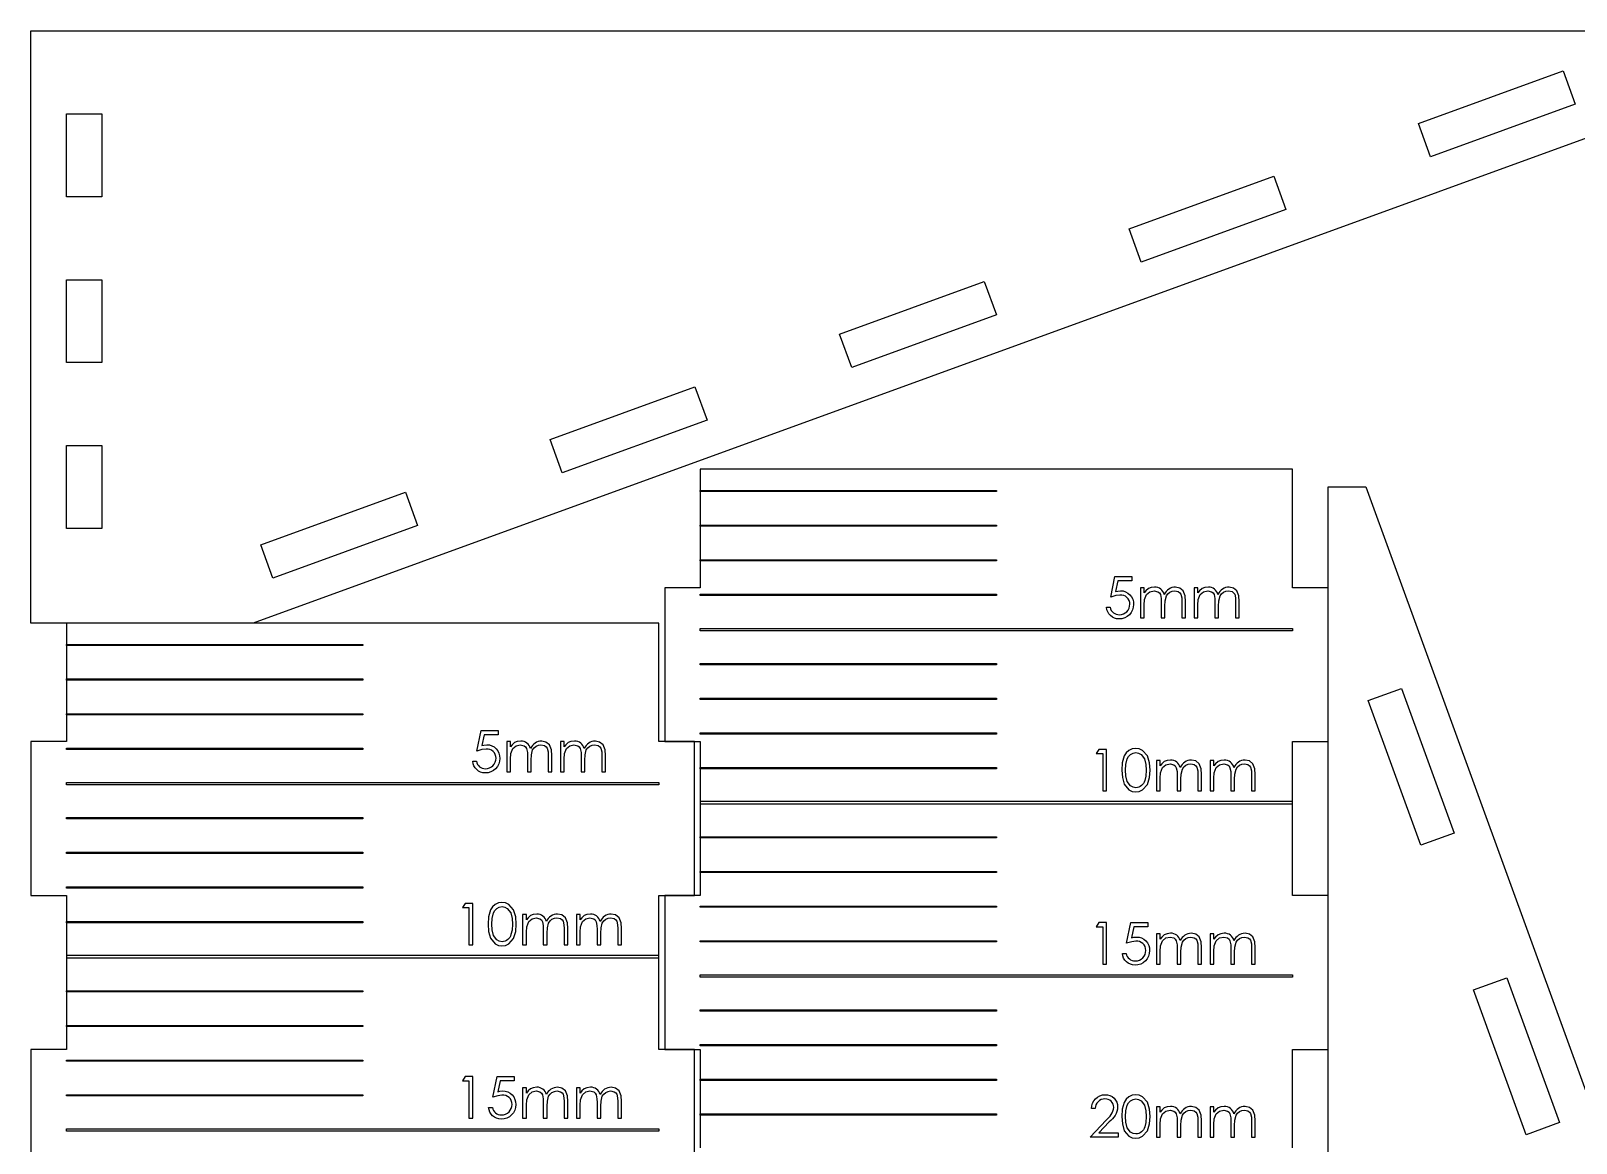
# Model space of a CAD drawing. Extents: x 1 to 259, y 0 to 186.
# Drawn here: x 0.7 to 131.2, y 92.5 to 186.4 of the extents above; entities that cross this region are included whole.
import ezdxf

# ---------------------------------------------------------------- set-up
doc = ezdxf.new("R2010")
doc.units = 0
doc.layers.add('CUT', color=1, linetype='CONTINUOUS')
doc.layers.add('ENGRAVE', color=3, linetype='CONTINUOUS')

msp = doc.modelspace()

# ---------------------------------------------------------------- linework, layer by layer
at = {"layer": 'CUT'}
for points in [[(0.72, 136.43), (0.72, 186.43), (148.1, 186.43), (148.1, 183.24), (19.5, 136.43)], [(130.07, 183.06), (131.09, 180.24), (118.88, 175.79), (117.85, 178.61)], [(6.72, 179.43), (6.72, 172.43), (3.72, 172.43), (3.72, 179.43)], [(105.63, 174.17), (106.66, 171.35), (94.44, 166.9), (93.42, 169.72)], [(6.72, 165.43), (6.72, 158.43), (3.72, 158.43), (3.72, 165.43)], [(81.2, 165.28), (82.23, 162.46), (70.01, 158.01), (68.99, 160.83)], [(56.77, 156.38), (57.8, 153.56), (45.58, 149.12), (44.55, 151.94)], [(6.72, 151.43), (6.72, 144.43), (3.72, 144.43), (3.72, 151.43)], [(32.34, 147.49), (33.36, 144.67), (21.15, 140.22), (20.12, 143.04)], [(160.22, 0.56), (110.22, 0.56), (110.22, 147.93), (113.42, 147.93), (160.22, 19.33)], [(120.86, 118.71), (118.04, 117.68), (113.6, 129.9), (116.41, 130.92)], [(129.75, 94.28), (126.93, 93.25), (122.49, 105.47), (125.31, 106.49)]]:
    msp.add_lwpolyline(points, close=True, dxfattribs=at)
for points in [[(107.22, 92.14), (107.22, 100.43), (110.22, 100.43), (110.22, 113.43), (107.22, 113.43), (107.22, 121.17), (107.22, 121.37), (107.22, 126.43), (110.22, 126.43), (110.22, 139.43), (107.22, 139.43), (107.22, 149.43), (57.23, 149.43), (57.23, 147.64), (57.23, 147.54), (57.23, 144.72), (57.23, 144.62), (57.23, 141.79), (57.23, 141.69), (57.23, 139.43), (54.23, 139.43), (54.23, 126.43), (57.23, 126.43), (57.23, 124.25), (57.23, 124.15), (57.23, 121.37), (57.23, 121.17), (57.23, 118.4), (57.23, 118.3), (57.23, 115.48), (57.23, 115.38), (57.23, 113.43), (54.23, 113.43), (54.23, 100.43), (57.23, 100.43), (57.23, 97.93), (57.23, 97.83), (57.23, 95.01), (57.23, 94.91), (57.23, 92.14)], [(56.73, 87.43), (56.73, 100.43), (53.73, 100.43), (53.73, 108.17), (53.73, 108.37), (53.73, 113.43), (56.73, 113.43), (56.73, 126.43), (53.73, 126.43), (53.73, 136.43), (3.72, 136.43), (3.72, 134.64), (3.72, 134.54), (3.72, 131.72), (3.72, 131.62), (3.72, 128.79), (3.72, 128.69), (3.72, 126.43), (0.72, 126.43), (0.72, 113.43), (3.72, 113.43), (3.72, 111.25), (3.72, 111.15), (3.72, 108.37), (3.72, 108.17), (3.72, 105.4), (3.72, 105.3), (3.72, 102.48), (3.72, 102.38), (3.72, 100.43), (0.72, 100.43), (0.72, 87.43)]]:
    msp.add_lwpolyline(points, dxfattribs=at)
at = {"layer": 'ENGRAVE'}
for points in [[(57.23, 147.64), (82.22, 147.64), (82.22, 147.54), (57.23, 147.54)], [(57.23, 144.72), (82.22, 144.72), (82.22, 144.62), (57.23, 144.62)], [(57.23, 141.79), (82.22, 141.79), (82.22, 141.69), (57.23, 141.69)], [(57.23, 138.77), (57.23, 138.87), (82.22, 138.87), (82.22, 138.77)], [(57.23, 135.78), (57.23, 135.98), (107.22, 135.98), (107.22, 135.78)], [(3.72, 134.64), (28.73, 134.64), (28.73, 134.54), (3.72, 134.54)], [(57.23, 132.92), (57.23, 133.02), (82.22, 133.02), (82.22, 132.92)], [(3.72, 131.72), (28.73, 131.72), (28.73, 131.62), (3.72, 131.62)], [(57.23, 130), (57.23, 130.1), (82.22, 130.1), (82.22, 130)], [(3.72, 128.79), (28.73, 128.79), (28.73, 128.69), (3.72, 128.69)], [(57.23, 127.07), (57.23, 127.17), (82.22, 127.17), (82.22, 127.07)], [(3.72, 125.77), (3.72, 125.87), (28.73, 125.87), (28.73, 125.77)], [(90.66, 125.42), (91.2, 125.42), (91.2, 122.27), (91.52, 122.27), (91.52, 125.77), (90.87, 125.77)], [(93.99, 122.19), (94.29, 122.23), (94.57, 122.36), (94.97, 122.82), (95.15, 123.41), (95.2, 124.02), (95.15, 124.64), (94.97, 125.23), (94.57, 125.69), (94.29, 125.82), (93.99, 125.86), (93.69, 125.82), (93.41, 125.69), (93.19, 125.48), (93.02, 125.22), (92.85, 124.64), (92.82, 124.02), (92.86, 123.41), (93.02, 122.83), (93.41, 122.36), (93.69, 122.23)], [(57.23, 124.25), (82.22, 124.25), (82.22, 124.15), (57.23, 124.15)], [(3.72, 122.78), (3.72, 122.98), (53.73, 122.98), (53.73, 122.78)], [(3.72, 119.92), (3.72, 120.02), (28.73, 120.02), (28.73, 119.92)], [(57.23, 118.4), (82.22, 118.4), (82.22, 118.3), (57.23, 118.3)], [(3.72, 117), (3.72, 117.1), (28.73, 117.1), (28.73, 117)], [(57.23, 115.48), (82.22, 115.48), (82.22, 115.38), (57.23, 115.38)], [(3.72, 114.07), (3.72, 114.17), (28.73, 114.17), (28.73, 114.07)], [(37.16, 112.42), (37.7, 112.42), (37.7, 109.27), (38.02, 109.27), (38.02, 112.77), (37.37, 112.77)], [(40.49, 109.19), (40.79, 109.23), (41.07, 109.36), (41.47, 109.82), (41.65, 110.41), (41.7, 111.02), (41.65, 111.64), (41.47, 112.23), (41.07, 112.69), (40.79, 112.82), (40.49, 112.86), (40.19, 112.82), (39.91, 112.69), (39.69, 112.48), (39.52, 112.22), (39.35, 111.64), (39.32, 111.02), (39.36, 110.41), (39.52, 109.83), (39.91, 109.36), (40.19, 109.23)], [(57.23, 112.45), (57.23, 112.55), (82.22, 112.55), (82.22, 112.45)], [(3.72, 111.25), (28.73, 111.25), (28.73, 111.15), (3.72, 111.15)], [(90.66, 110.8), (91.2, 110.8), (91.2, 107.66), (91.52, 107.66), (91.52, 111.16), (90.87, 111.16)], [(57.23, 109.53), (57.23, 109.63), (82.22, 109.63), (82.22, 109.53)], [(57.23, 106.56), (57.23, 106.76), (107.22, 106.76), (107.22, 106.56)], [(3.72, 105.4), (28.73, 105.4), (28.73, 105.3), (3.72, 105.3)], [(57.23, 103.68), (57.23, 103.78), (82.22, 103.78), (82.22, 103.68)], [(3.72, 102.48), (28.73, 102.48), (28.73, 102.38), (3.72, 102.38)], [(57.23, 100.76), (57.23, 100.86), (82.22, 100.86), (82.22, 100.76)], [(3.72, 99.45), (3.72, 99.55), (28.73, 99.55), (28.73, 99.45)], [(37.16, 97.8), (37.7, 97.8), (37.7, 94.66), (38.02, 94.66), (38.02, 98.16), (37.37, 98.16)], [(57.23, 97.93), (82.22, 97.93), (82.22, 97.83), (57.23, 97.83)], [(3.72, 96.53), (3.72, 96.63), (28.73, 96.63), (28.73, 96.53)], [(93.99, 92.95), (94.29, 92.99), (94.57, 93.12), (94.97, 93.58), (95.15, 94.17), (95.2, 94.79), (95.15, 95.4), (94.97, 95.99), (94.57, 96.45), (94.29, 96.58), (93.99, 96.63), (93.69, 96.58), (93.41, 96.45), (93.19, 96.24), (93.02, 95.98), (92.85, 95.4), (92.82, 94.79), (92.86, 94.17), (93.02, 93.59), (93.41, 93.12), (93.69, 92.99)], [(57.23, 95.01), (82.22, 95.01), (82.22, 94.91), (57.23, 94.91)], [(3.72, 93.56), (3.72, 93.76), (53.73, 93.76), (53.73, 93.56)]]:
    msp.add_lwpolyline(points, close=True, dxfattribs=at)
for points in [[(92.23, 140.38), (93.67, 140.38), (93.67, 140.02), (92.48, 140.02), (92.29, 139.1), (92.47, 139.14), (92.7, 139.17, -0.435968), (93.8, 138.02, -0.432728), (92.58, 136.79, -0.39378), (91.52, 137.77), (91.83, 137.77, 0.374609), (92.6, 137.15, 0.422067), (93.49, 138.03, 0.446087), (92.65, 138.81), (92.3, 138.76), (91.88, 138.63)], [(94.39, 136.88), (94.7, 136.88), (94.7, 137.95), (94.73, 138.42), (94.9, 138.84), (95.18, 139.08), (95.53, 139.17), (95.85, 139.08), (95.98, 138.98), (96.07, 138.84), (96.13, 138.51), (96.14, 138.18), (96.14, 136.88), (96.45, 136.88), (96.45, 137.87), (96.47, 138.31), (96.58, 138.73), (96.7, 138.91), (96.87, 139.05), (97.07, 139.14), (97.28, 139.17), (97.58, 139.1), (97.71, 139), (97.8, 138.88), (97.88, 138.58), (97.89, 138.26), (97.89, 136.88), (98.2, 136.88), (98.2, 138.26), (98.17, 138.74), (97.99, 139.17), (97.7, 139.4), (97.34, 139.48, 0.286572), (96.4, 138.86, 0.348775), (95.58, 139.48), (95.28, 139.44), (95.06, 139.35), (94.84, 139.16), (94.7, 138.99), (94.7, 139.43), (94.39, 139.43)], [(98.92, 136.88), (99.23, 136.88), (99.23, 137.95), (99.27, 138.42), (99.43, 138.84), (99.71, 139.08), (100.06, 139.17), (100.38, 139.08), (100.51, 138.98), (100.6, 138.84), (100.66, 138.51), (100.67, 138.18), (100.67, 136.88), (100.98, 136.88), (100.98, 137.87), (101, 138.31), (101.11, 138.73), (101.23, 138.91), (101.4, 139.05), (101.6, 139.14), (101.81, 139.17), (102.12, 139.1), (102.24, 139), (102.34, 138.88), (102.41, 138.58), (102.42, 138.26), (102.42, 136.88), (102.73, 136.88), (102.73, 138.26), (102.7, 138.74), (102.52, 139.17), (102.23, 139.4), (101.87, 139.48, 0.286572), (100.93, 138.86, 0.348775), (100.12, 139.48), (99.81, 139.44), (99.59, 139.35), (99.37, 139.16), (99.23, 138.99), (99.23, 139.43), (98.92, 139.43)], [(38.73, 127.38), (40.17, 127.38), (40.17, 127.02), (38.98, 127.02), (38.79, 126.1), (38.97, 126.14), (39.2, 126.17, -0.435968), (40.3, 125.02, -0.432728), (39.08, 123.79, -0.39378), (38.02, 124.77), (38.33, 124.77, 0.374609), (39.1, 124.15, 0.422067), (39.99, 125.03, 0.446087), (39.15, 125.81), (38.8, 125.76), (38.38, 125.63)], [(40.89, 123.88), (41.2, 123.88), (41.2, 124.95), (41.23, 125.42), (41.4, 125.84), (41.68, 126.08), (42.03, 126.17), (42.35, 126.08), (42.48, 125.98), (42.57, 125.84), (42.63, 125.51), (42.64, 125.18), (42.64, 123.88), (42.95, 123.88), (42.95, 124.87), (42.97, 125.31), (43.08, 125.73), (43.2, 125.91), (43.37, 126.05), (43.57, 126.14), (43.78, 126.17), (44.08, 126.1), (44.21, 126), (44.3, 125.88), (44.38, 125.58), (44.39, 125.26), (44.39, 123.88), (44.7, 123.88), (44.7, 125.26), (44.67, 125.74), (44.49, 126.17), (44.2, 126.4), (43.84, 126.48, 0.286572), (42.9, 125.86, 0.348775), (42.08, 126.48), (41.78, 126.44), (41.56, 126.35), (41.34, 126.16), (41.2, 125.99), (41.2, 126.43), (40.89, 126.43)], [(45.42, 123.88), (45.73, 123.88), (45.73, 124.95), (45.77, 125.42), (45.93, 125.84), (46.21, 126.08), (46.56, 126.17), (46.88, 126.08), (47.01, 125.98), (47.1, 125.84), (47.16, 125.51), (47.17, 125.18), (47.17, 123.88), (47.48, 123.88), (47.48, 124.87), (47.5, 125.31), (47.61, 125.73), (47.73, 125.91), (47.9, 126.05), (48.1, 126.14), (48.31, 126.17), (48.62, 126.1), (48.74, 126), (48.84, 125.88), (48.91, 125.58), (48.92, 125.26), (48.92, 123.88), (49.23, 123.88), (49.23, 125.26), (49.2, 125.74), (49.02, 126.17), (48.73, 126.4), (48.37, 126.48, 0.286572), (47.43, 125.86, 0.348775), (46.62, 126.48), (46.31, 126.44), (46.09, 126.35), (45.87, 126.16), (45.73, 125.99), (45.73, 126.43), (45.42, 126.43)], [(93.13, 124.02), (93.16, 124.5), (93.27, 124.97), (93.38, 125.18), (93.55, 125.35), (93.76, 125.46), (94, 125.51), (94.23, 125.46), (94.44, 125.35), (94.73, 124.97), (94.85, 124.5), (94.88, 124.02), (94.85, 123.53), (94.75, 123.14, -0.329147), (94, 122.54), (93.76, 122.59), (93.55, 122.7), (93.27, 123.08), (93.16, 123.54)], [(95.73, 122.27), (96.05, 122.27), (96.05, 123.35), (96.08, 123.81), (96.25, 124.24), (96.53, 124.48), (96.88, 124.56), (97.19, 124.48), (97.32, 124.38), (97.41, 124.23), (97.47, 123.91), (97.48, 123.58), (97.48, 122.27), (97.8, 122.27), (97.8, 123.27), (97.82, 123.7), (97.93, 124.12), (98.05, 124.3), (98.21, 124.44), (98.41, 124.53), (98.63, 124.56), (98.93, 124.49), (99.06, 124.4), (99.15, 124.28), (99.22, 123.97), (99.23, 123.66), (99.23, 122.27), (99.55, 122.27), (99.55, 123.66), (99.51, 124.13), (99.34, 124.57), (99.05, 124.8), (98.68, 124.88, 0.286572), (97.74, 124.26, 0.348775), (96.93, 124.88), (96.63, 124.84), (96.4, 124.75), (96.19, 124.56), (96.05, 124.39), (96.05, 124.83), (95.73, 124.83)], [(100.27, 122.27), (100.58, 122.27), (100.58, 123.35), (100.61, 123.81), (100.78, 124.24), (101.06, 124.48), (101.41, 124.56), (101.73, 124.48), (101.86, 124.38), (101.94, 124.23), (102.01, 123.91), (102.02, 123.58), (102.02, 122.27), (102.33, 122.27), (102.33, 123.27), (102.35, 123.7), (102.46, 124.12), (102.58, 124.3), (102.75, 124.44), (102.94, 124.53), (103.16, 124.56), (103.46, 124.49), (103.59, 124.4), (103.68, 124.28), (103.75, 123.97), (103.77, 123.66), (103.77, 122.27), (104.08, 122.27), (104.08, 123.66), (104.05, 124.13), (103.87, 124.57), (103.58, 124.8), (103.21, 124.88, 0.286572), (102.28, 124.26, 0.348775), (101.46, 124.88), (101.16, 124.84), (100.94, 124.75), (100.72, 124.56), (100.58, 124.39), (100.58, 124.83), (100.27, 124.83)], [(39.63, 111.02), (39.66, 111.5), (39.77, 111.97), (39.88, 112.18), (40.05, 112.35), (40.26, 112.46), (40.5, 112.51), (40.73, 112.46), (40.94, 112.35), (41.23, 111.97), (41.35, 111.5), (41.38, 111.02), (41.35, 110.53), (41.25, 110.14, -0.329147), (40.5, 109.54), (40.26, 109.59), (40.05, 109.7), (39.77, 110.08), (39.66, 110.54)], [(42.23, 109.27), (42.55, 109.27), (42.55, 110.35), (42.58, 110.81), (42.75, 111.24), (43.03, 111.48), (43.38, 111.56), (43.69, 111.48), (43.82, 111.38), (43.91, 111.23), (43.97, 110.91), (43.98, 110.58), (43.98, 109.27), (44.3, 109.27), (44.3, 110.27), (44.32, 110.7), (44.43, 111.12), (44.55, 111.3), (44.71, 111.44), (44.91, 111.53), (45.13, 111.56), (45.43, 111.49), (45.56, 111.4), (45.65, 111.28), (45.72, 110.97), (45.73, 110.66), (45.73, 109.27), (46.05, 109.27), (46.05, 110.66), (46.01, 111.13), (45.84, 111.57), (45.55, 111.8), (45.18, 111.88, 0.286572), (44.24, 111.26, 0.348775), (43.43, 111.88), (43.13, 111.84), (42.9, 111.75), (42.69, 111.56), (42.55, 111.39), (42.55, 111.83), (42.23, 111.83)], [(46.77, 109.27), (47.08, 109.27), (47.08, 110.35), (47.11, 110.81), (47.28, 111.24), (47.56, 111.48), (47.91, 111.56), (48.23, 111.48), (48.36, 111.38), (48.44, 111.23), (48.51, 110.91), (48.52, 110.58), (48.52, 109.27), (48.83, 109.27), (48.83, 110.27), (48.85, 110.7), (48.96, 111.12), (49.08, 111.3), (49.25, 111.44), (49.44, 111.53), (49.66, 111.56), (49.96, 111.49), (50.09, 111.4), (50.18, 111.28), (50.25, 110.97), (50.27, 110.66), (50.27, 109.27), (50.58, 109.27), (50.58, 110.66), (50.55, 111.13), (50.37, 111.57), (50.08, 111.8), (49.71, 111.88, 0.286572), (48.78, 111.26, 0.348775), (47.96, 111.88), (47.66, 111.84), (47.44, 111.75), (47.22, 111.56), (47.08, 111.39), (47.08, 111.83), (46.77, 111.83)], [(93.18, 108.55, 0.374609), (93.95, 107.92, 0.422067), (94.84, 108.81, 0.446087), (93.99, 109.59), (93.65, 109.54), (93.22, 109.41), (93.58, 111.16), (95.02, 111.16), (95.02, 110.8), (93.83, 110.8), (93.64, 109.88), (93.82, 109.92), (94.05, 109.94, -0.435968), (95.15, 108.8, -0.432728), (93.93, 107.57, -0.39378), (92.86, 108.55)], [(95.73, 107.66), (96.05, 107.66), (96.05, 108.73), (96.08, 109.19), (96.25, 109.62), (96.53, 109.86), (96.88, 109.94), (97.19, 109.86), (97.32, 109.76), (97.41, 109.62), (97.47, 109.29), (97.48, 108.96), (97.48, 107.66), (97.8, 107.66), (97.8, 108.65), (97.82, 109.09), (97.93, 109.51), (98.05, 109.68), (98.21, 109.82), (98.41, 109.91), (98.63, 109.94), (98.93, 109.88), (99.06, 109.78), (99.15, 109.66), (99.22, 109.36), (99.23, 109.04), (99.23, 107.66), (99.55, 107.66), (99.55, 109.04), (99.51, 109.52), (99.34, 109.95), (99.05, 110.18), (98.68, 110.26, 0.286572), (97.74, 109.64, 0.348775), (96.93, 110.26), (96.63, 110.22), (96.4, 110.13), (96.19, 109.94), (96.05, 109.77), (96.05, 110.21), (95.73, 110.21)], [(100.27, 107.66), (100.58, 107.66), (100.58, 108.73), (100.61, 109.19), (100.78, 109.62), (101.06, 109.86), (101.41, 109.94), (101.73, 109.86), (101.86, 109.76), (101.94, 109.62), (102.01, 109.29), (102.02, 108.96), (102.02, 107.66), (102.33, 107.66), (102.33, 108.65), (102.35, 109.09), (102.46, 109.51), (102.58, 109.68), (102.75, 109.82), (102.94, 109.91), (103.16, 109.94), (103.46, 109.88), (103.59, 109.78), (103.68, 109.66), (103.75, 109.36), (103.77, 109.04), (103.77, 107.66), (104.08, 107.66), (104.08, 109.04), (104.05, 109.52), (103.87, 109.95), (103.58, 110.18), (103.21, 110.26, 0.286572), (102.28, 109.64, 0.348775), (101.46, 110.26), (101.16, 110.22), (100.94, 110.13), (100.72, 109.94), (100.58, 109.77), (100.58, 110.21), (100.27, 110.21)], [(39.68, 95.55, 0.374609), (40.45, 94.92, 0.422067), (41.34, 95.81, 0.446087), (40.49, 96.59), (40.15, 96.54), (39.72, 96.41), (40.08, 98.16), (41.52, 98.16), (41.52, 97.8), (40.33, 97.8), (40.14, 96.88), (40.32, 96.92), (40.55, 96.94, -0.435968), (41.65, 95.8, -0.432728), (40.43, 94.57, -0.39378), (39.36, 95.55)], [(42.23, 94.66), (42.55, 94.66), (42.55, 95.73), (42.58, 96.19), (42.75, 96.62), (43.03, 96.86), (43.38, 96.94), (43.69, 96.86), (43.82, 96.76), (43.91, 96.62), (43.97, 96.29), (43.98, 95.96), (43.98, 94.66), (44.3, 94.66), (44.3, 95.65), (44.32, 96.09), (44.43, 96.51), (44.55, 96.68), (44.71, 96.82), (44.91, 96.91), (45.13, 96.94), (45.43, 96.88), (45.56, 96.78), (45.65, 96.66), (45.72, 96.36), (45.73, 96.04), (45.73, 94.66), (46.05, 94.66), (46.05, 96.04), (46.01, 96.52), (45.84, 96.95), (45.55, 97.18), (45.18, 97.26, 0.286572), (44.24, 96.64, 0.348775), (43.43, 97.26), (43.13, 97.22), (42.9, 97.13), (42.69, 96.94), (42.55, 96.77), (42.55, 97.21), (42.23, 97.21)], [(46.77, 94.66), (47.08, 94.66), (47.08, 95.73), (47.11, 96.19), (47.28, 96.62), (47.56, 96.86), (47.91, 96.94), (48.23, 96.86), (48.36, 96.76), (48.44, 96.62), (48.51, 96.29), (48.52, 95.96), (48.52, 94.66), (48.83, 94.66), (48.83, 95.65), (48.85, 96.09), (48.96, 96.51), (49.08, 96.68), (49.25, 96.82), (49.44, 96.91), (49.66, 96.94), (49.96, 96.88), (50.09, 96.78), (50.18, 96.66), (50.25, 96.36), (50.27, 96.04), (50.27, 94.66), (50.58, 94.66), (50.58, 96.04), (50.55, 96.52), (50.37, 96.95), (50.08, 97.18), (49.71, 97.26, 0.286572), (48.78, 96.64, 0.348775), (47.96, 97.26), (47.66, 97.22), (47.44, 97.13), (47.22, 96.94), (47.08, 96.77), (47.08, 97.21), (46.77, 97.21)], [(90.57, 95.46), (90.26, 95.46, -0.420795), (91.4, 96.63, -0.42786), (92.46, 95.59, -0.220719), (91.75, 94.33), (90.87, 93.4), (92.5, 93.4), (92.5, 93.04), (90.13, 93.04), (91.48, 94.49, 0.193513), (92.14, 95.56, 0.419337), (91.39, 96.27, 0.421278)], [(93.13, 94.79), (93.16, 95.27), (93.27, 95.73), (93.38, 95.94), (93.55, 96.11), (93.76, 96.23), (94, 96.27), (94.23, 96.23), (94.44, 96.11), (94.73, 95.73), (94.85, 95.27), (94.88, 94.79), (94.85, 94.29), (94.75, 93.91, -0.329147), (94, 93.31), (93.76, 93.35), (93.55, 93.46), (93.27, 93.84), (93.16, 94.31)], [(95.73, 93.04), (96.05, 93.04), (96.05, 94.11), (96.08, 94.58), (96.25, 95), (96.53, 95.24), (96.88, 95.33), (97.19, 95.24), (97.32, 95.14), (97.41, 95), (97.47, 94.67), (97.48, 94.34), (97.48, 93.04), (97.8, 93.04), (97.8, 94.03), (97.82, 94.47), (97.93, 94.89), (98.05, 95.07), (98.21, 95.21), (98.41, 95.3), (98.63, 95.33), (98.93, 95.26), (99.06, 95.16), (99.15, 95.04), (99.22, 94.74), (99.23, 94.42), (99.23, 93.04), (99.55, 93.04), (99.55, 94.42), (99.51, 94.9), (99.34, 95.33), (99.05, 95.56), (98.68, 95.64, 0.286572), (97.74, 95.02, 0.348775), (96.93, 95.64), (96.63, 95.6), (96.4, 95.51), (96.19, 95.32), (96.05, 95.15), (96.05, 95.59), (95.73, 95.59)], [(100.27, 93.04), (100.58, 93.04), (100.58, 94.11), (100.61, 94.58), (100.78, 95), (101.06, 95.24), (101.41, 95.33), (101.73, 95.24), (101.86, 95.14), (101.94, 95), (102.01, 94.67), (102.02, 94.34), (102.02, 93.04), (102.33, 93.04), (102.33, 94.03), (102.35, 94.47), (102.46, 94.89), (102.58, 95.07), (102.75, 95.21), (102.94, 95.3), (103.16, 95.33), (103.46, 95.26), (103.59, 95.16), (103.68, 95.04), (103.75, 94.74), (103.77, 94.42), (103.77, 93.04), (104.08, 93.04), (104.08, 94.42), (104.05, 94.9), (103.87, 95.33), (103.58, 95.56), (103.21, 95.64, 0.286572), (102.28, 95.02, 0.348775), (101.46, 95.64), (101.16, 95.6), (100.94, 95.51), (100.72, 95.32), (100.58, 95.15), (100.58, 95.59), (100.27, 95.59)]]:
    msp.add_lwpolyline(points, format="xyb", close=True, dxfattribs=at)
for points in [[(57.23, 121.17), (107.22, 121.17), (107.22, 121.37), (57.23, 121.37)], [(3.72, 108.17), (53.73, 108.17), (53.73, 108.37), (3.72, 108.37)]]:
    msp.add_lwpolyline(points, dxfattribs=at)

doc.saveas('drawing.dxf')
